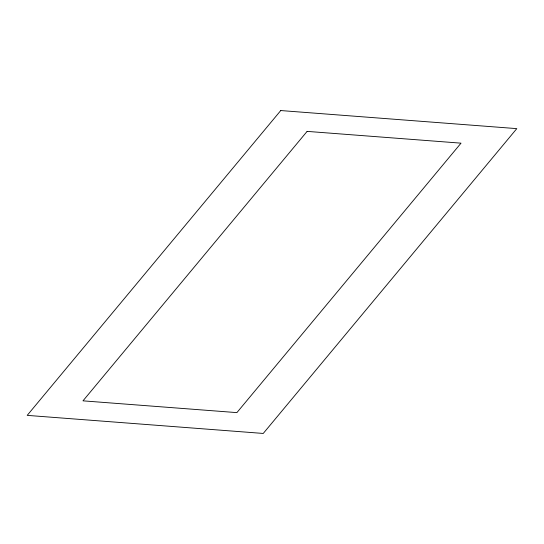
<?xml version="1.0" encoding="UTF-8"?>
<svg xmlns="http://www.w3.org/2000/svg" width="544" height="544" viewBox="0 0 544 544"><rect width="100%" height="100%" fill="white"/><g stroke="black" fill="none" stroke-linecap="round" stroke-linejoin="round"><path stroke-width="0.82" d="M280.752 110.554L27.2 415.371L263.248 433.446L516.8 128.629L280.752 110.554M307.115 131.383L82.98 400.84L236.885 412.617L461.02 143.16L307.115 131.383"/></g></svg>
